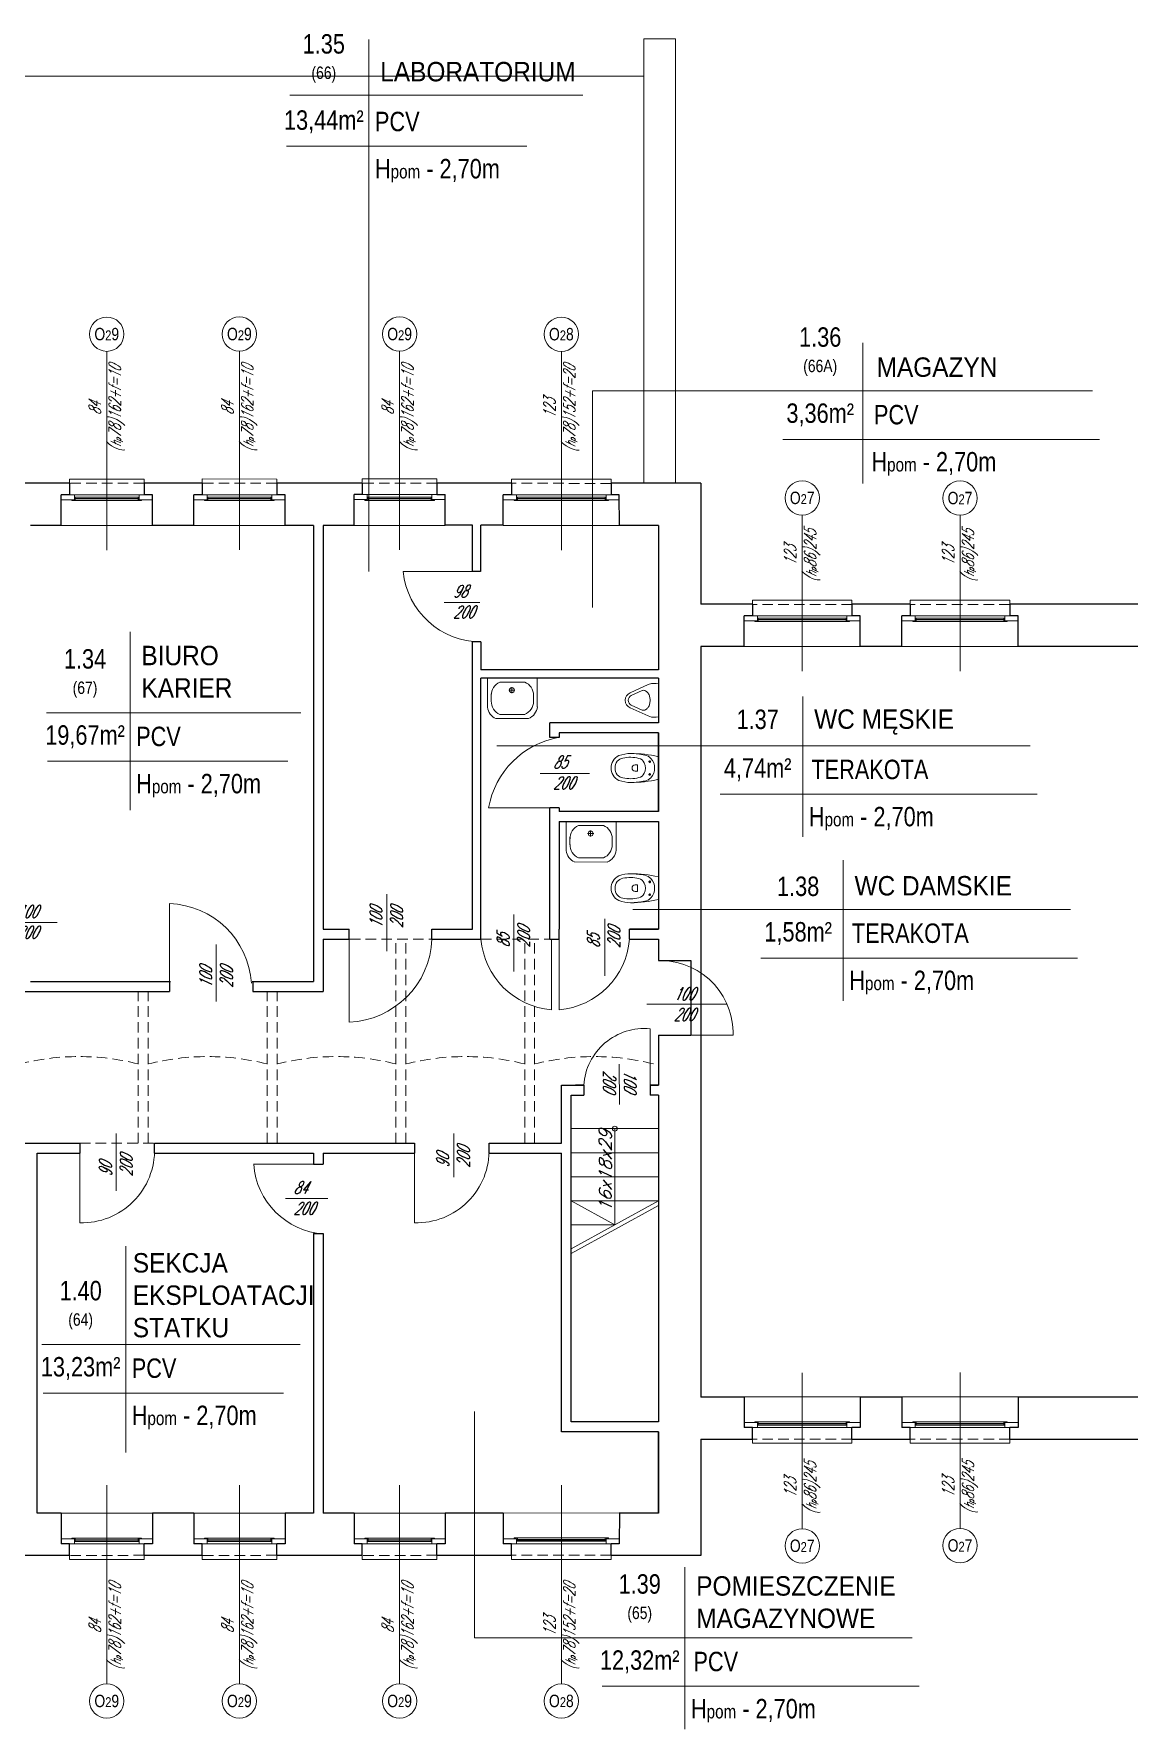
# Model space of a CAD drawing. Header units: millimetres. Extents: x -18485 to 40303, y -22087 to 35064.
# Drawn here: x 4818 to 6139, y 17689 to 19733 of the extents above; entities that cross this region are included whole.
import ezdxf

# ---------------------------------------------------------------- set-up
doc = ezdxf.new("R2010")
doc.units = ezdxf.units.MM
doc.linetypes.add('DASHED', pattern=[19.05, 12.7, -6.35])
for name, color, linetype, lineweight in [('01 parter - ściany', 2, 'Continuous', 25), ('03-01_okna', 5, 'Continuous', 15), ('03_drzwi', 1, 'Continuous', 0), ('04-1_widok', 251, 'Continuous', 5), ('04-2_nad', 251, 'DASHED', 5), ('05-03_opis', 10, 'Continuous', 5), ('07_wyposażenie', 253, 'Continuous', 5), ('inw03-02_schody', 6, 'Continuous', 5)]:
    doc.layers.add(name, color=color, linetype=linetype, lineweight=lineweight)
doc.layers.add('powierzchnia korytarzy', color=94, linetype='Continuous')
doc.layers.get('powierzchnia korytarzy').off()
doc.styles.add('ariel', font='arial.ttf', dxfattribs={"width": 0.8})
doc.styles.add('ariel_wym', font='simplex.shx', dxfattribs={"width": 0.65, "oblique": 25})

# ---------------------------------------------------------------- blocks, each defined once
blk = doc.blocks.new('pisuar')
at = {"layer": '07_wyposażenie', "ltscale": 2}
for p, q in [((-0.4, -2.7), (0, 0)), ((0, 0), (40, 0)), ((40.4, -3.1), (40, 0)), ((-0.2, -8.5), (-0.4, -2.7)), ((1.1, -12.4), (-0.2, -8.5)), ((10.9, -34.1), (1.1, -12.4)), ((14.1, -32.7), (8.3, -19.7)), ((31.7, -19.7), (25.9, -32.7)), ((38.9, -12.4), (29.1, -34.1)), ((40.2, -8.5), (38.9, -12.4)), ((38.9, -12.4), (40.2, -8.5)), ((40.2, -8.5), (40.4, -2.7))]:
    blk.add_line(p, q, dxfattribs=at)
for centre, radius, start, end in [((13.4, -18), 5.45, 148.1465, 180), ((13.4, -18), 5.45, 180, 203.6096), ((16.6, -20), 9.14, 123.6901, 148.1465), ((18.6, -23), 12.9, 105.4371, 123.6901), ((20, -27.9), 17.9, 90, 105.4371), ((20, -27.9), 17.9, 74.5629, 90), ((21.4, -23), 12.9, 56.3099, 74.5629), ((23.4, -20), 9.14, 31.8535, 56.3099), ((26.6, -18), 5.45, 0, 31.8535), ((26.6, -18), 5.45, 341.6064, 0), ((20, -30), 10, 204.2952, 270), ((20, -30), 6.45, 204.2952, 270), ((20, -30), 6.45, 270, 335.7048), ((20, -30), 10, 270, 335.7048)]:
    blk.add_arc(centre, radius, start, end, dxfattribs=at)

msp = doc.modelspace()

# ---------------------------------------------------------------- linework, layer by layer
at = {"layer": '01 parter - ściany'}
for p, q in [((4861.2, 19191.5), (4774.2, 19191.5)), ((4851.2, 19140.4), (4851.2, 19177.5)), ((4861.2, 19177.5), (4851.2, 19177.5)), ((4861.2, 19191.5), (4861.2, 19177.5)), ((5021.1, 19191.5), (4951.2, 19191.5)), ((4951.2, 19191.5), (4951.2, 19177.5)), ((4961.2, 19177.5), (4951.2, 19177.5)), ((4961.2, 19140.5), (4961.2, 19177.5)), ((4961.2, 19140.5), (4961.2, 19177.5)), ((5011.1, 19140.4), (5011.1, 19177.5)), ((5021.1, 19177.5), (5011.1, 19177.5)), ((5021.1, 19191.5), (5021.1, 19177.5)), ((5214.2, 19191.5), (5111.1, 19191.5)), ((5111.1, 19191.5), (5111.1, 19177.5)), ((5121.1, 19177.5), (5111.1, 19177.5)), ((5121.1, 19140.5), (5121.1, 19177.5)), ((5121.1, 19140.5), (5121.1, 19177.5)), ((5204.3, 19140.5), (5204.3, 19177.6)), ((5214.2, 19177.6), (5204.3, 19177.6)), ((5214.2, 19191.5), (5214.2, 19177.6)), ((5394.2, 19191.5), (5304.2, 19191.5)), ((5304.2, 19191.5), (5304.2, 19177.5)), ((5314.2, 19177.5), (5304.2, 19177.5)), ((5314.3, 19140.5), (5314.2, 19177.5)), ((5314.3, 19140.5), (5314.2, 19177.5)), ((5384.3, 19140.4), (5384.3, 19177.4)), ((5394.2, 19177.4), (5384.3, 19177.4)), ((5394.2, 19191.5), (5394.2, 19177.4)), ((5622.3, 19191.5), (5514.2, 19191.5)), ((5514.2, 19191.5), (5514.2, 19177.4)), ((5524.2, 19177.4), (5514.2, 19177.4)), ((5524.3, 19140.4), (5524.2, 19177.4)), ((5524.3, 19140.4), (5524.2, 19177.4)), ((5622.3, 19191.5), (5622.3, 19045.5)), ((4851.2, 19140.5), (4814.3, 19140.5)), ((5011.1, 19140.5), (4961.2, 19140.5)), ((5155.3, 19140.5), (5121.1, 19140.5)), ((5155.3, 19140.5), (5155.3, 18590.5)), ((5204.3, 19140.5), (5167.3, 19140.5)), ((5167.3, 19140.5), (5167.3, 18653.5)), ((5347.3, 19140.7), (5314.3, 19140.7)), ((5347.3, 19085.1), (5347.3, 19140.7)), ((5357.3, 19085.1), (5357.3, 19140.7)), ((5384.3, 19140.7), (5357.3, 19140.7)), ((5571.3, 19140.5), (5524.3, 19140.5)), ((5571.3, 19140.5), (5571.3, 18994.5)), ((5571.3, 19140.5), (5571.3, 18966.5)), ((5356.9, 19085.1), (5347.3, 19085.1)), ((5684.6, 19045.5), (5622.3, 19045.5)), ((5674.7, 18994.5), (5674.7, 19031.5)), ((5684.6, 19031.5), (5674.7, 19031.5)), ((5684.6, 19045.5), (5684.6, 19031.5)), ((5874.9, 19045.5), (5804.7, 19045.5)), ((5804.7, 19045.5), (5804.7, 19031.5)), ((5814.6, 19031.5), (5804.7, 19031.5)), ((5814.7, 18994.5), (5814.7, 19031.5)), ((5865, 18994.5), (5865, 19031.5)), ((5874.9, 19031.5), (5865, 19031.5)), ((5874.9, 19045.5), (5874.9, 19031.5)), ((6218.6, 19045.5), (5995, 19045.5)), ((5995, 19045.5), (5995, 19031.5)), ((6004.9, 19031.5), (5995, 19031.5)), ((6005, 18994.5), (6005, 19031.5)), ((5347.3, 18653.5), (5347.3, 19000.1)), ((5357.2, 19000.1), (5347.3, 19000.1)), ((5357.2, 19000.1), (5357.2, 18966.5)), ((5571.3, 18994.5), (5571.3, 18966.5)), ((5674.7, 18994.5), (5622.3, 18994.5)), ((5622.3, 18994.5), (5622.3, 18615.7)), ((5865, 18994.5), (5814.7, 18994.5)), ((6208.7, 18994.5), (6005, 18994.5)), ((5571.3, 18966.5), (5357.2, 18966.5)), ((5571.3, 18956.5), (5357.3, 18956.5)), ((5357.3, 18653.5), (5357.3, 18956.5)), ((5571.3, 18956.5), (5571.3, 18902.5)), ((5571.3, 18956.5), (5571.3, 18940.5)), ((5357.3, 18653.5), (5357.3, 18930.5)), ((5571.3, 18940.5), (5571.3, 18930.5)), ((5440.3, 18884.9), (5440.3, 18902.5)), ((5571.3, 18902.5), (5440.3, 18902.5)), ((5451.5, 18890.5), (5451.5, 18884.9)), ((5571.3, 18890.5), (5451.5, 18890.5)), ((5571.3, 18890.5), (5571.3, 18795.5)), ((5571.3, 18795.5), (5571.3, 18890.5)), ((5451.5, 18884.9), (5440.3, 18884.9)), ((5440.3, 18653.5), (5440.3, 18799.9)), ((5451.5, 18799.9), (5440.3, 18799.9)), ((5451.5, 18799.9), (5451.5, 18795.5)), ((5571.3, 18795.5), (5451.5, 18795.5)), ((5451.5, 18783.5), (5571.3, 18783.5)), ((5451.5, 18783.5), (5451.5, 18653.5)), ((5571.3, 18783.5), (5571.3, 18653.5)), ((5167.3, 18653.5), (5198.3, 18653.5)), ((5198.3, 18641.5), (5198.3, 18653.5)), ((5298.3, 18641.5), (5298.3, 18653.5)), ((5298.3, 18653.5), (5347.3, 18653.5)), ((5357.3, 18641.5), (5357.3, 18653.5)), ((5440.3, 18641.5), (5440.3, 18653.5)), ((5451.5, 18641.5), (5451.5, 18653.5)), ((5536.5, 18641.5), (5536.5, 18653.5)), ((5536.5, 18653.5), (5571.3, 18653.5)), ((5571.3, 18653.5), (5536.5, 18653.5)), ((5167.3, 18641.5), (5167.3, 18578.5)), ((5167.3, 18641.5), (5198.3, 18641.5)), ((5298.3, 18641.5), (5357.3, 18641.5)), ((5440.3, 18641.5), (5451.5, 18641.5)), ((5536.5, 18641.5), (5571.3, 18641.5)), ((5571.3, 18641.5), (5571.3, 18615.7)), ((5571.3, 18615.7), (5610.3, 18615.7)), ((5610.3, 18615.7), (5610.3, 18525.7)), ((5622.3, 18615.7), (5622.3, 18525.7)), ((4814.3, 18590.5), (4983.2, 18590.5)), ((4981.7, 18590.5), (4981.7, 18578.5)), ((5081.7, 18590.5), (5155.3, 18590.5)), ((5082.4, 18590.6), (5082.4, 18578.5)), ((4718.1, 18578.5), (4981.7, 18578.5)), ((5082.4, 18578.5), (5167.3, 18578.5)), ((5571.3, 18525.7), (5571.3, 18465.5)), ((5571.3, 18525.7), (5610.3, 18525.7)), ((5622.3, 18525.7), (5622.3, 18089.5)), ((5454.3, 18395.5), (5454.3, 18465.5)), ((5454.3, 18465.5), (5481.3, 18465.5)), ((5481.3, 18465.5), (5471.3, 18465.5)), ((5481.3, 18465.5), (5481.3, 18453.5)), ((5561.3, 18465.5), (5571.3, 18465.5)), ((5571.3, 18465.5), (5561.3, 18465.5)), ((5561.3, 18465.5), (5561.3, 18453.5)), ((5466.3, 18059.5), (5466.3, 18453.5)), ((5466.3, 18453.5), (5481.3, 18453.5)), ((5571.3, 18453.5), (5561.3, 18453.5)), ((5571.3, 18453.5), (5571.3, 18059.5)), ((4635.8, 18395.5), (4873.7, 18395.5)), ((4822.3, 18383.5), (4873.7, 18383.5)), ((4822.3, 17949.5), (4822.3, 18383.5)), ((4873.7, 18395.5), (4873.7, 18383.5)), ((4963.7, 18395.5), (5277.3, 18395.5)), ((4963.7, 18383.5), (4963.7, 18395.5)), ((4963.7, 18383.5), (5155.3, 18383.5)), ((5155.3, 18383.5), (5155.3, 18370.1)), ((5167.3, 18383.5), (5277.3, 18383.5)), ((5167.3, 18383.5), (5167.3, 18370.1)), ((5277.3, 18395.5), (5277.3, 18383.5)), ((5367.3, 18395.5), (5454.3, 18395.5)), ((5367.3, 18383.5), (5367.3, 18395.5)), ((5367.3, 18383.5), (5454.3, 18383.5)), ((5454.3, 18047.5), (5454.3, 18383.5)), ((5155.3, 18370.1), (5167.3, 18370.1)), ((5155.3, 18286.7), (5155.3, 17949.5)), ((5155.3, 18286.7), (5167.3, 18286.7)), ((5167.3, 18286.7), (5167.3, 17949.5)), ((5571.3, 18123.1), (5571.3, 18094.1)), ((5674.7, 18089.5), (5622.3, 18089.5)), ((5674.7, 18089.5), (5674.7, 18052.6)), ((5865, 18089.5), (5814.7, 18089.5)), ((5814.7, 18089.5), (5814.7, 18052.6)), ((5865, 18089.5), (5865, 18052.6)), ((6005, 18089.6), (6005, 18052.6)), ((6208.7, 18089.5), (6005, 18089.5)), ((5571.3, 18059.5), (5466.3, 18059.5)), ((5684.6, 18052.6), (5674.7, 18052.6)), ((5684.6, 18038.5), (5684.6, 18052.6)), ((5804.7, 18038.5), (5804.7, 18052.6)), ((5814.6, 18052.6), (5804.7, 18052.6)), ((5874.9, 18052.6), (5865, 18052.6)), ((5874.9, 18038.5), (5874.9, 18052.6)), ((5995, 18038.5), (5995, 18052.6)), ((6004.9, 18052.6), (5995, 18052.6)), ((5571.3, 18047.5), (5454.3, 18047.5)), ((5571.3, 18047.5), (5571.3, 17949.5)), ((5571.3, 17949.5), (5571.3, 18047.5)), ((5622.3, 18038.5), (5684.6, 18038.5)), ((5622.3, 18038.5), (5622.3, 17898.5)), ((5804.7, 18038.5), (5874.9, 18038.5)), ((5995, 18038.5), (6218.6, 18038.5)), ((4851.2, 17949.5), (4822.3, 17949.5)), ((4851.2, 17949.5), (4851.2, 17912.4)), ((5011.1, 17949.5), (4961.2, 17949.5)), ((4961.2, 17949.5), (4961.2, 17912.5)), ((4961.2, 17949.5), (4961.2, 17912.5)), ((5011.1, 17949.5), (5011.1, 17912.4)), ((5155.3, 17949.5), (5121.1, 17949.5)), ((5121.1, 17949.5), (5121.1, 17912.5)), ((5121.1, 17949.5), (5121.1, 17912.5)), ((5204.3, 17949.5), (5167.3, 17949.5)), ((5204.3, 17949.5), (5204.3, 17912.4)), ((5384.3, 17949.4), (5314.3, 17949.5)), ((5314.3, 17949.4), (5314.2, 17912.4)), ((5314.3, 17949.4), (5314.2, 17912.4)), ((5384.3, 17949.5), (5384.3, 17912.5)), ((5524.3, 17949.5), (5524.2, 17912.5)), ((5524.3, 17949.5), (5524.2, 17912.5)), ((5571.3, 17949.5), (5524.3, 17949.5)), ((4861.2, 17912.4), (4851.2, 17912.4)), ((4861.2, 17898.4), (4861.2, 17912.4)), ((4951.2, 17898.4), (4951.2, 17912.5)), ((4961.2, 17912.4), (4951.2, 17912.4)), ((5021.1, 17912.4), (5011.1, 17912.4)), ((5021.1, 17898.4), (5021.1, 17912.4)), ((5111.1, 17898.4), (5111.1, 17912.5)), ((5121.1, 17912.4), (5111.1, 17912.4)), ((5214.2, 17912.4), (5204.3, 17912.4)), ((5214.2, 17898.5), (5214.2, 17912.4)), ((5304.2, 17898.4), (5304.2, 17912.4)), ((5314.2, 17912.4), (5304.2, 17912.4)), ((5394.2, 17912.5), (5384.3, 17912.5)), ((5394.2, 17898.5), (5394.2, 17912.5)), ((5514.2, 17898.5), (5514.2, 17912.5)), ((5524.2, 17912.5), (5514.2, 17912.5)), ((4861.2, 17898.4), (4774.2, 17898.4)), ((5021.1, 17898.4), (4951.2, 17898.4)), ((5214.2, 17898.5), (5111.1, 17898.5)), ((5394.2, 17898.5), (5304.2, 17898.5)), ((5622.3, 17898.5), (5514.2, 17898.5))]:
    msp.add_line(p, q, dxfattribs=at)
at = {"layer": '03-01_okna', "linetype": 'Continuous', "lineweight": 0}
for p, q in [((4861.2, 19191.4), (4861.2, 19196.4)), ((4951.2, 19196.4), (4861.2, 19196.4)), ((4951.2, 19191.4), (4951.2, 19196.4)), ((5021.1, 19191.5), (5021.1, 19196.5)), ((5111.1, 19196.3), (5021.1, 19196.5)), ((5111.1, 19191.3), (5111.1, 19196.3)), ((5214.2, 19191.5), (5214.2, 19196.5)), ((5304.3, 19196.5), (5214.2, 19196.5)), ((5304.3, 19191.5), (5304.3, 19196.5)), ((5394.2, 19191.3), (5394.2, 19196.3)), ((5514.3, 19196.2), (5394.2, 19196.3)), ((5514.3, 19191.2), (5514.3, 19196.2)), ((4867.2, 19177.5), (4945.2, 19177.5)), ((4945.2, 19174.5), (4867.2, 19174.5)), ((4868.2, 19170.5), (4868.2, 19174.5)), ((4944.2, 19170.5), (4944.2, 19174.5)), ((5027.1, 19177.5), (5105.1, 19177.5)), ((5105.1, 19174.5), (5027.1, 19174.5)), ((5028.1, 19170.5), (5028.1, 19174.5)), ((5104.1, 19170.5), (5104.1, 19174.5)), ((5220.3, 19177.6), (5298.2, 19177.6)), ((5298.2, 19174.6), (5220.3, 19174.6)), ((5221.3, 19170.6), (5221.3, 19174.6)), ((5297.2, 19170.6), (5297.2, 19174.6)), ((5400.3, 19177.4), (5508.2, 19177.4)), ((5508.2, 19174.4), (5400.3, 19174.4)), ((5401.3, 19170.4), (5401.3, 19174.4)), ((5507.2, 19170.4), (5507.2, 19174.4)), ((4944.2, 19173), (4868.2, 19173)), ((4944.2, 19172.5), (4868.2, 19172.5)), ((5104.1, 19173), (5028.1, 19173)), ((5104.1, 19172.5), (5028.1, 19172.5)), ((5297.2, 19173.1), (5221.3, 19173.1)), ((5297.2, 19172.6), (5221.3, 19172.6)), ((5507.2, 19172.9), (5401.3, 19172.9)), ((5507.2, 19172.4), (5401.3, 19172.4)), ((5684.6, 19045.3), (5684.6, 19050.3)), ((5804.7, 19050.3), (5684.6, 19050.3)), ((5690.7, 19031.5), (5798.7, 19031.5)), ((5804.7, 19045.3), (5804.7, 19050.3)), ((5874.9, 19045.3), (5874.9, 19050.3)), ((5995, 19050.3), (5874.9, 19050.3)), ((5881, 19031.5), (5989, 19031.5)), ((5995, 19045.3), (5995, 19050.3)), ((5798.7, 19028.5), (5690.7, 19028.5)), ((5691.7, 19024.5), (5691.7, 19028.5)), ((5797.7, 19027), (5691.7, 19027)), ((5797.7, 19026.5), (5691.7, 19026.5)), ((5797.7, 19024.5), (5797.7, 19028.5)), ((5989, 19028.5), (5881, 19028.5)), ((5882, 19024.5), (5882, 19028.5)), ((5988, 19027), (5882, 19027)), ((5988, 19026.5), (5882, 19026.5)), ((5988, 19024.5), (5988, 19028.5)), ((5798.7, 18055.6), (5690.7, 18055.6)), ((5690.7, 18052.6), (5798.7, 18052.6)), ((5691.7, 18059.6), (5691.7, 18055.6)), ((5797.7, 18057.6), (5691.7, 18057.6)), ((5797.7, 18057.1), (5691.7, 18057.1)), ((5797.7, 18059.6), (5797.7, 18055.6)), ((5989, 18055.6), (5881, 18055.6)), ((5881, 18052.6), (5989, 18052.6)), ((5882, 18059.6), (5882, 18055.6)), ((5988, 18057.6), (5882, 18057.6)), ((5988, 18057.1), (5882, 18057.1)), ((5988, 18059.6), (5988, 18055.6)), ((5684.6, 18038.7), (5684.6, 18033.7)), ((5804.7, 18033.7), (5684.6, 18033.7)), ((5804.7, 18038.7), (5804.7, 18033.7)), ((5874.9, 18038.7), (5874.9, 18033.7)), ((5995, 18033.7), (5874.9, 18033.7)), ((5995, 18038.7), (5995, 18033.7)), ((4945.2, 17915.4), (4867.2, 17915.4)), ((4867.2, 17912.4), (4945.2, 17912.4)), ((4868.2, 17919.4), (4868.2, 17915.4)), ((4944.2, 17917.4), (4868.2, 17917.4)), ((4944.2, 17916.9), (4868.2, 17916.9)), ((4944.2, 17919.4), (4944.2, 17915.4)), ((5105.1, 17915.4), (5027.1, 17915.4)), ((5027.1, 17912.4), (5105.1, 17912.4)), ((5028.1, 17919.4), (5028.1, 17915.4)), ((5104.1, 17917.4), (5028.1, 17917.4)), ((5104.1, 17916.9), (5028.1, 17916.9)), ((5104.1, 17919.4), (5104.1, 17915.4)), ((5298.2, 17915.4), (5220.3, 17915.4)), ((5220.3, 17912.4), (5298.2, 17912.4)), ((5221.3, 17919.4), (5221.3, 17915.4)), ((5297.2, 17917.4), (5221.3, 17917.4)), ((5297.2, 17916.9), (5221.3, 17916.9)), ((5297.2, 17919.4), (5297.2, 17915.4)), ((5508.2, 17915.5), (5400.3, 17915.5)), ((5400.3, 17912.5), (5508.2, 17912.5)), ((5401.3, 17919.5), (5401.3, 17915.5)), ((5507.2, 17917.5), (5401.3, 17917.5)), ((5507.2, 17917), (5401.3, 17917)), ((5507.2, 17919.5), (5507.2, 17915.5)), ((4861.2, 17898.5), (4861.2, 17893.5)), ((4951.2, 17893.6), (4861.2, 17893.5)), ((4951.2, 17898.6), (4951.2, 17893.6)), ((5021.1, 17898.5), (5021.1, 17893.5)), ((5111.1, 17893.6), (5021.1, 17893.5)), ((5111.1, 17898.6), (5111.1, 17893.6)), ((5214.2, 17898.5), (5214.2, 17893.5)), ((5304.3, 17893.6), (5214.2, 17893.5)), ((5304.3, 17898.6), (5304.3, 17893.6)), ((5394.2, 17898.6), (5394.2, 17893.6)), ((5514.3, 17893.7), (5394.2, 17893.6)), ((5514.3, 17898.7), (5514.3, 17893.7))]:
    msp.add_line(p, q, dxfattribs=at)
at = {"layer": '03-01_okna', "linetype": 'DASHED'}
for p, q in [((4951.2, 19191.4), (4861.2, 19191.4)), ((5111.1, 19191.3), (5021.1, 19191.5)), ((5304.3, 19191.5), (5214.2, 19191.5)), ((5514.3, 19191.2), (5394.2, 19191.3)), ((5804.7, 19045.3), (5684.6, 19045.3)), ((5995, 19045.3), (5874.9, 19045.3)), ((5804.7, 18038.7), (5684.6, 18038.7)), ((5995, 18038.7), (5874.9, 18038.7)), ((4951.2, 17898.6), (4861.2, 17898.5)), ((5111.1, 17898.6), (5021.1, 17898.5)), ((5304.3, 17898.6), (5214.2, 17898.5)), ((5514.3, 17898.7), (5394.2, 17898.6))]:
    msp.add_line(p, q, dxfattribs=at)
at = {"layer": '03-01_okna', "linetype": 'Continuous', "lineweight": 0}
for points in [[(4851.2, 19171.5), (4867.2, 19171.5), (4867.2, 19177.5), (4851.2, 19177.5)], [(4945.2, 19171.5), (4961.2, 19171.5), (4961.2, 19177.5), (4945.2, 19177.5)], [(5011.1, 19171.5), (5027.1, 19171.5), (5027.1, 19177.5), (5011.1, 19177.5)], [(5105.1, 19171.5), (5121.1, 19171.5), (5121.1, 19177.5), (5105.1, 19177.5)], [(5204.3, 19171.6), (5220.3, 19171.6), (5220.3, 19177.6), (5204.3, 19177.6)], [(5298.2, 19171.6), (5314.2, 19171.6), (5314.2, 19177.6), (5298.2, 19177.6)], [(5384.3, 19171.4), (5400.3, 19171.4), (5400.3, 19177.4), (5384.3, 19177.4)], [(5508.2, 19171.4), (5524.2, 19171.4), (5524.2, 19177.4), (5508.2, 19177.4)], [(5674.7, 19025.5), (5690.7, 19025.5), (5690.7, 19031.5), (5674.7, 19031.5)], [(5798.7, 19025.5), (5814.7, 19025.5), (5814.7, 19031.5), (5798.7, 19031.5)], [(5865, 19025.5), (5881, 19025.5), (5881, 19031.5), (5865, 19031.5)], [(5989, 19025.5), (6005, 19025.5), (6005, 19031.5), (5989, 19031.5)], [(5674.7, 18058.6), (5690.7, 18058.6), (5690.7, 18052.6), (5674.7, 18052.6)], [(5798.7, 18058.6), (5814.7, 18058.6), (5814.7, 18052.6), (5798.7, 18052.6)], [(5865, 18058.6), (5881, 18058.6), (5881, 18052.6), (5865, 18052.6)], [(5989, 18058.6), (6005, 18058.6), (6005, 18052.6), (5989, 18052.6)], [(4851.2, 17918.4), (4867.2, 17918.4), (4867.2, 17912.4), (4851.2, 17912.4)], [(4945.2, 17918.4), (4961.2, 17918.4), (4961.2, 17912.4), (4945.2, 17912.4)], [(5011.1, 17918.4), (5027.1, 17918.4), (5027.1, 17912.4), (5011.1, 17912.4)], [(5105.1, 17918.4), (5121.1, 17918.4), (5121.1, 17912.4), (5105.1, 17912.4)], [(5204.3, 17918.4), (5220.3, 17918.4), (5220.3, 17912.4), (5204.3, 17912.4)], [(5298.2, 17918.4), (5314.2, 17918.4), (5314.2, 17912.4), (5298.2, 17912.4)], [(5384.3, 17918.5), (5400.3, 17918.5), (5400.3, 17912.5), (5384.3, 17912.5)], [(5508.2, 17918.5), (5524.2, 17918.5), (5524.2, 17912.5), (5508.2, 17912.5)]]:
    msp.add_lwpolyline(points, close=True, dxfattribs=at)
for points in [[(4948.2, 19171.5), (4948.2, 19170.5), (4864.2, 19170.5), (4864.2, 19171.5)], [(5108.1, 19171.5), (5108.1, 19170.5), (5024.1, 19170.5), (5024.1, 19171.5)], [(5301.2, 19171.6), (5301.2, 19170.6), (5217.3, 19170.6), (5217.3, 19171.6)], [(5511.2, 19171.4), (5511.2, 19170.4), (5397.3, 19170.4), (5397.3, 19171.4)], [(5801.7, 19025.5), (5801.7, 19024.5), (5687.7, 19024.5), (5687.7, 19025.5)], [(5992, 19025.5), (5992, 19024.5), (5878, 19024.5), (5878, 19025.5)], [(5801.7, 18058.6), (5801.7, 18059.6), (5687.7, 18059.6), (5687.7, 18058.6)], [(5992, 18058.6), (5992, 18059.6), (5878, 18059.6), (5878, 18058.6)], [(4948.2, 17918.4), (4948.2, 17919.4), (4864.2, 17919.4), (4864.2, 17918.4)], [(5108.1, 17918.4), (5108.1, 17919.4), (5024.1, 17919.4), (5024.1, 17918.4)], [(5301.2, 17918.4), (5301.2, 17919.4), (5217.3, 17919.4), (5217.3, 17918.4)], [(5511.2, 17918.5), (5511.2, 17919.5), (5397.3, 17919.5), (5397.3, 17918.5)]]:
    msp.add_lwpolyline(points, dxfattribs=at)
at = {"layer": '03_drzwi'}
for p, q in [((5352, 19085.1), (5263.5, 19085.1)), ((5355.9, 19047.6), (5313.1, 19047.6)), ((5488.1, 18841.4), (5428.9, 18841.4)), ((5366.5, 18799.9), (5451.5, 18799.9)), ((4981.7, 18684.5), (4981.7, 18584.5)), ((5244, 18696), (5244, 18627.1)), ((5397.2, 18671.4), (5397.2, 18602.5)), ((5506.9, 18666.2), (5506.9, 18597.4)), ((4846.5, 18661.8), (4785.6, 18661.8)), ((5038, 18635.3), (5038, 18566.4)), ((5198.4, 18541.5), (5198.3, 18641.5)), ((5442.3, 18556.5), (5442.3, 18641.5)), ((5451.5, 18556.5), (5451.5, 18641.5)), ((5654.1, 18563.2), (5557.5, 18563.2)), ((5561.3, 18533.5), (5561.3, 18453.5)), ((5661.3, 18525.7), (5571.3, 18525.7)), ((5524.3, 18442.2), (5524.2, 18490.7)), ((4917.6, 18407.2), (4917.7, 18338.3)), ((5324.5, 18407.2), (5324.5, 18354.6)), ((4873.7, 18299.5), (4873.7, 18389.5)), ((5277.3, 18299.5), (5277.3, 18389.5)), ((5167.3, 18370.1), (5083.3, 18370.1)), ((5172.6, 18328.8), (5121.8, 18328.8))]:
    msp.add_line(p, q, dxfattribs=at)
for centre, radius, start, end in [((5357.6, 19094.6), 94.6, 185.8111, 269.7539), ((5470, 18781.5), 105.1, 100.114, 169.886), ((4978.3, 18582.1), 102.4, 3.5027, 88.0858), ((5194.1, 18645.7), 104.3, 272.3589, 357.6786), ((5449.9, 18649), 92.8, 184.6516, 265.3484), ((5444, 18649), 92.8, 274.6516, 355.3484), ((5573.8, 18528.2), 87.5, 358.3661, 91.6339), ((5554.1, 18460.9), 72.9, 84.3032, 176.4259), ((4876.2, 18387.1), 87.6, 268.4245, 1.5755), ((5279.7, 18387.1), 87.6, 268.4245, 1.5755), ((5174.1, 18376.8), 91, 184.2273, 265.7727)]:
    msp.add_arc(centre, radius, start, end, dxfattribs=at)
at = {"layer": '04-1_widok'}
for p, q in [((5553.8, 19727.4), (5591.8, 19727.4)), ((5553.8, 19191.5), (5553.8, 19727.4)), ((5591.8, 19191.5), (5591.8, 19727.4)), ((2737.9, 19682.3), (5553.8, 19682.3)), ((4851.2, 19140.4), (4961.2, 19140.4)), ((5011.1, 19140.5), (5121.1, 19140.3)), ((5204.2, 19140.5), (5314.2, 19140.5)), ((5384.2, 19140.3), (5524.2, 19140.2)), ((5674.6, 18994.3), (5814.7, 18994.3)), ((5864.9, 18994.3), (6005, 18994.3)), ((5674.6, 18089.7), (5814.7, 18089.7)), ((5864.9, 18089.7), (6005, 18089.7)), ((4851.2, 17949.5), (4961.2, 17949.6)), ((5011.1, 17949.5), (5121.1, 17949.6)), ((5204.2, 17949.5), (5314.2, 17949.6)), ((5384.2, 17949.6), (5524.2, 17949.7))]:
    msp.add_line(p, q, dxfattribs=at)
at = {"layer": '04-2_nad'}
for p, q in [((5199.3, 18641.5), (5298.3, 18641.5)), ((5254.8, 18395.5), (5254.8, 18641.5)), ((5266.8, 18395.5), (5266.8, 18641.5)), ((5357.3, 18641.5), (5440.3, 18641.5)), ((5410.1, 18395.5), (5410.1, 18641.5)), ((5422.1, 18395.5), (5422.1, 18641.5)), ((4944.2, 18395.5), (4944.2, 18578.5)), ((4956.2, 18395.5), (4956.2, 18578.5)), ((5099.5, 18395.5), (5099.5, 18578.5)), ((5111.5, 18395.5), (5111.5, 18578.5)), ((4873.7, 18395.5), (4963.7, 18395.5))]:
    msp.add_line(p, q, dxfattribs=at)
for centre in [(4872.6, 18206.6), (5027.8, 18206.6), (5183.1, 18206.6), (5338.4, 18206.6), (5493.7, 18206.6)]:
    msp.add_arc(centre, 293.4, 75.8661, 104.1339, dxfattribs=at)
at = {"layer": '05-03_opis'}
for p, q in [((5222.3, 19726.4), (5222.3, 19085)), ((5126.8, 19659.3), (5480.3, 19659.3)), ((5122.8, 19597.7), (5412.5, 19597.7)), ((5817.7, 19360.5), (5817.7, 19190.9)), ((5491.8, 19302.6), (6094.8, 19302.6)), ((5491.8, 19302.6), (5491.8, 19041.6)), ((5721.3, 19244.2), (6103.3, 19244.2)), ((4934.4, 19012.3), (4934.4, 18797.3)), ((5745.5, 18934.3), (5745.5, 18764.8)), ((4833.4, 18914.5), (5140.3, 18914.5)), ((5376.5, 18874.7), (6019.4, 18874.7)), ((4834.9, 18856.2), (5124.6, 18856.2)), ((5645.9, 18816.4), (6027.9, 18816.4)), ((5794.2, 18736.8), (5794.2, 18567.2)), ((5540.6, 18677.2), (6068.2, 18677.2)), ((5694.7, 18618.8), (6076.7, 18618.8)), ((4929.1, 18271.4), (4929.1, 18022.6)), ((4828.1, 18152.7), (5139.5, 18152.7)), ((4829.6, 18094.3), (5119.3, 18094.3)), ((5349.6, 18072.1), (5349.6, 17799)), ((5603.3, 17884.3), (5603.3, 17689.1)), ((5349.6, 17799), (5877.2, 17799)), ((5503.7, 17740.7), (5885.7, 17740.7))]:
    msp.add_line(p, q, dxfattribs=at)
at = {"layer": '05-03_opis', "lineweight": 0}
for p, q in [((4906.2, 19110.8), (4906.2, 19350.4)), ((5066.1, 19110.9), (5066.1, 19350.5)), ((5259.3, 19110.9), (5259.3, 19350.5)), ((5454.3, 19110.6), (5454.3, 19350.3)), ((5744.7, 18964.9), (5744.7, 19152.9)), ((5935, 18964.7), (5935, 19152.7)), ((5744.7, 18118.7), (5744.7, 17930.6)), ((5935, 18119.1), (5935, 17931.1)), ((4906.2, 17983.2), (4906.2, 17743.6)), ((5066.1, 17983.2), (5066.1, 17743.6)), ((5259.3, 17983.2), (5259.3, 17743.6)), ((5454.3, 17983.2), (5454.3, 17743.6))]:
    msp.add_line(p, q, dxfattribs=at)
for centre in [(4906.2, 19371.1), (5066.1, 19371.2), (5259.3, 19371.2), (5454.3, 19371), (5744.7, 19173.6), (5935, 19173.4), (5744.7, 17910), (5935, 17910.4), (4906.2, 17722.9), (5066.1, 17722.9), (5259.3, 17722.9), (5454.3, 17722.9)]:
    msp.add_circle(centre, 20.7, dxfattribs=at)
at = {"layer": '07_wyposażenie', "ltscale": 2}
for p, q in [((5365.3, 18920.8), (5365.2, 18956.3)), ((5425.2, 18956.4), (5365.3, 18956.5)), ((5380, 18951.6), (5410.1, 18951.6)), ((5425.2, 18956.4), (5425.2, 18921.5)), ((5369.8, 18928.1), (5369.8, 18937.6)), ((5390.9, 18941.8), (5398.4, 18941.8)), ((5394.7, 18945.6), (5394.7, 18938.1)), ((5420.7, 18928.1), (5420.7, 18937.6)), ((5380, 18912.6), (5410.1, 18912.6)), ((5414.7, 18907.6), (5375.3, 18907.6)), ((5559.4, 18855.7), (5562.3, 18855.7)), ((5560.9, 18857.2), (5560.9, 18854.3)), ((5571.4, 18861.6), (5571.3, 18834.4)), ((5559.4, 18840.2), (5562.3, 18840.2)), ((5560.8, 18838.8), (5560.8, 18841.7)), ((5520.1, 18783.5), (5460.2, 18783.6)), ((5460.2, 18747.9), (5460.2, 18783.3)), ((5474.9, 18778.6), (5505, 18778.6)), ((5485.9, 18768.9), (5493.4, 18768.9)), ((5489.6, 18772.7), (5489.6, 18765.2)), ((5520.2, 18783.5), (5520.2, 18748.6)), ((5464.7, 18755.2), (5464.7, 18764.7)), ((5515.6, 18755.2), (5515.6, 18764.7)), ((5509.6, 18734.7), (5470.2, 18734.6)), ((5475, 18739.6), (5505, 18739.7)), ((5559.4, 18710.7), (5562.3, 18710.7)), ((5560.9, 18712.2), (5560.9, 18709.3)), ((5571.4, 18716.6), (5571.3, 18689.4)), ((5559.4, 18695.2), (5562.3, 18695.2)), ((5560.8, 18693.8), (5560.8, 18696.7))]:
    msp.add_line(p, q, dxfattribs=at)
for points in [[(5523.8, 18862.9, -0.091012), (5537.9, 18865.5, -0.04468), (5555.1, 18863.6, -0.150678), (5562.3, 18859.6, -0.380316), (5562.3, 18836.3, -0.150678), (5555, 18832.3, -0.04468), (5537.9, 18830.5, -0.091012), (5523.8, 18833.1, -0.171854), (5516.6, 18839.4, -0.258868), (5516.6, 18856.5, -0.171854)], [(5554.3, 18841.6, -0.228329), (5547.7, 18836.4, -0.112012), (5528.3, 18836, -0.161795), (5521.6, 18839.9, -0.320353), (5521.6, 18856.1, -0.161795), (5528.3, 18860, -0.112012), (5547.7, 18859.6, -0.228329), (5554.3, 18854.3, -0.236897)], [(5523.8, 18717.9, -0.091012), (5537.9, 18720.5, -0.04468), (5555.1, 18718.6, -0.150678), (5562.3, 18714.6, -0.380316), (5562.3, 18691.4, -0.150678), (5555, 18687.3, -0.04468), (5537.9, 18685.5, -0.091012), (5523.8, 18688.1, -0.171854), (5516.6, 18694.5, -0.258868), (5516.6, 18711.5, -0.171854)], [(5554.3, 18696.7, -0.228329), (5547.7, 18691.4, -0.112012), (5528.3, 18691, -0.161795), (5521.6, 18694.9, -0.320353), (5521.6, 18711.1, -0.161795), (5528.3, 18715, -0.112012), (5547.7, 18714.6, -0.228329), (5554.3, 18709.3, -0.236897)]]:
    msp.add_lwpolyline(points, format="xyb", close=True, dxfattribs=at)
for points in [[(5543.4, 18844.1), (5546, 18844.1), (5546, 18851.9), (5543.4, 18851.9, 1), (5543.4, 18844.1, 1)], [(5543.4, 18699.1), (5546, 18699.1), (5546, 18706.9), (5543.4, 18706.9, 1), (5543.4, 18699.1, 1)]]:
    msp.add_lwpolyline(points, format="xyb", dxfattribs=at)
for centre, radius in [((5394.7, 18941.8), 3), ((5560.9, 18855.7), 1), ((5560.8, 18840.2), 1), ((5489.6, 18768.9), 3), ((5560.9, 18710.7), 1), ((5560.8, 18695.2), 1)]:
    msp.add_circle(centre, radius, dxfattribs=at)
for centre, radius, start, end in [((5386.7, 18936), 16.9, 113.3871, 182.094), ((5403.9, 18935.8), 16.9, 359.6663, 68.5578), ((5386.7, 18928.1), 16.9, 177.9566, 246.6635), ((5382, 18923), 16.8, 186.0033, 246.7882), ((5403.8, 18928.3), 16.9, 291.6503, 0.3572), ((5408.5, 18923.3), 16.9, 291.5609, 355.1722), ((5537.8, 18719.8), 145.7, 76.6946, 89.9806), ((5537.9, 18976.2), 145.7, 269.9806, 283.2666), ((5481.7, 18763.1), 16.9, 113.3871, 182.094), ((5498.8, 18762.9), 16.9, 359.6663, 68.5578), ((5476.9, 18750.1), 16.8, 186.0033, 246.7882), ((5481.7, 18755.2), 16.9, 177.9566, 246.6635), ((5498.7, 18755.4), 16.9, 291.6503, 0.3572), ((5503.4, 18750.3), 16.9, 291.5609, 355.1722), ((5537.8, 18574.8), 145.7, 76.6946, 89.9806), ((5537.9, 18831.2), 145.7, 269.9806, 283.2666)]:
    msp.add_arc(centre, radius, start, end, dxfattribs=at)
at = {"layer": 'inw03-02_schody'}
for p, q in [((5481.3, 18465.5), (5454.3, 18465.5)), ((5460.3, 18465.5), (5481.3, 18465.5)), ((5481.3, 18453.5), (5481.3, 18465.5)), ((5481.3, 18453.5), (5466.3, 18453.5)), ((5466.3, 18413.1), (5571.3, 18413.1)), ((5518.8, 18413.1), (5518.8, 18297.1)), ((5466.3, 18384.1), (5571.3, 18384.1)), ((5466.3, 18355.1), (5571.3, 18355.1)), ((5466.3, 18355.1), (5571.3, 18355.1)), ((5466.3, 18326.1), (5571.3, 18326.1)), ((5466.3, 18268.1), (5571.3, 18326.1)), ((5518.8, 18297.1), (5466.3, 18326.1)), ((5466.3, 18262.4), (5571.3, 18320.4)), ((5466.3, 18297.1), (5518.8, 18297.1))]:
    msp.add_line(p, q, dxfattribs=at)
msp.add_circle((5518.8, 18413.1), 3, dxfattribs=at)

# ---------------------------------------------------------------- block references
at = {"layer": 'powierzchnia korytarzy', "rotation": 270}
msp.add_blockref('pisuar', (5571.3, 18949.6), dxfattribs=at)

# ---------------------------------------------------------------- texts
at = {"layer": '03_drzwi', "char_height": 15, "width": 160.59, "attachment_point": 1, "style": 'ariel_wym'}
for s, insert, rotation in [('98\\P200', (5323.9, 19068.6), 359.9915), ('85\\P200', (5444.4, 18862.5), 359.9915), ('100\\P200', (5223.3, 18654.8), 90), ('100\\P200', (4797.5, 18682.4), 359.9915), ('85\\P200', (5376.4, 18631.3), 90), ('85\\P200', (5485.4, 18630.7), 90), ('100\\P200', (5018, 18582.7), 90), ('100\\P200', (5544.9, 18483.4), 270), ('90\\P200', (4897.2, 18355.5), 90), ('90\\P200', (5303.8, 18365.9), 90)]:
    msp.add_mtext(s, dxfattribs=dict(at, insert=insert, rotation=rotation))
for s, insert in [('100\\P200', (5589.7, 18583.2)), ('84\\P200', (5131.3, 18349.4))]:
    msp.add_mtext(s, dxfattribs=dict(at, insert=insert))
at = {"layer": '05-03_opis', "style": 'ariel'}
for s, insert, char_height, width, attachment_point in [('{\\fArial|b0|i0|c238|p34;1.35\\P\\H0.6404x;(66)}', (5167.9, 19703.6), 23.423, 108.913, 5), ('{\\fArial|b0|i0|c238|p34;\\W0.9;LABORATORIUM}', (5235.9, 19687.5), 23.423, 356.637, 4), ('{\\fArial|b0|i0|c238|p34;13,44m²}', (5167.9, 19627.1), 23.423, 108.913, 5), (' PCV', (5222.3, 19627.4), 23.42, 322.789, 4), ('{\\fArial|b0|i0|c238|p34; H\\H0.7x;pom\\H1.429x; - 2,70m}', (5222.3, 19568.2), 23.423, 322.789, 4), ('{\\fArial|b0|i0|c238|p34;1.36\\P\\H0.6404x;(66A)}', (5766.4, 19350.1), 23.423, 108.913, 5), ('{\\fArial|b0|i0|c238|p34;\\W0.9;MAGAZYN}', (5834.4, 19331.2), 23.423, 356.637, 4), ('{\\fArial|b0|i0|c238|p34;3,36m²}', (5766.4, 19273.7), 23.423, 108.913, 5), ('PCV', (5831.2, 19273.9), 23.42, 322.789, 4), ('{\\fArial|b0|i0|c238|p34; H\\H0.7x;pom\\H1.429x; - 2,70m}', (5820.9, 19214.8), 23.423, 322.789, 4), ('{\\fArial|b0|i0|c238|p34;1.34\\P\\H0.6404x;(67)}', (4880, 18962), 23.423, 108.913, 5), ('{\\fArial|b0|i0|c238|p34;\\W0.9;BIURO \\PKARIER}', (4948, 18964.1), 23.423, 356.637, 4), ('{\\fArial|b0|i0|c238|p34;1.37}', (5691, 18906.5), 23.423, 108.913, 5), ('{\\fArial|b0|i0|c238|p34;\\W0.9;WC MĘSKIE}', (5759.1, 18903.4), 23.423, 356.637, 4), ('{\\fArial|b0|i0|c238|p34;19,67m²}', (4880, 18885.6), 23.423, 108.913, 5), (' PCV', (4934.4, 18885.9), 23.42, 322.789, 4), ('{\\fArial|b0|i0|c238|p34;4,74m²}', (5691, 18845.8), 23.423, 108.913, 5), ('TERAKOTA', (5755.8, 18846.1), 23.42, 322.789, 4), ('{\\fArial|b0|i0|c238|p34; H\\H0.7x;pom\\H1.429x; - 2,70m}', (4934.4, 18826.7), 23.423, 322.789, 4), ('{\\fArial|b0|i0|c238|p34; H\\H0.7x;pom\\H1.429x; - 2,70m}', (5745.5, 18786.9), 23.423, 322.789, 4), ('{\\fArial|b0|i0|c238|p34;1.38}', (5739.8, 18705.2), 23.423, 108.913, 5), ('{\\fArial|b0|i0|c238|p34;\\W0.9;WC DAMSKIE}', (5807.8, 18705.8), 23.423, 356.637, 4), ('{\\fArial|b0|i0|c238|p34;1,58m²}', (5739.8, 18648.3), 23.423, 108.913, 5), ('TERAKOTA', (5804.5, 18648.6), 23.42, 322.789, 4), ('{\\fArial|b0|i0|c238|p34; H\\H0.7x;pom\\H1.429x; - 2,70m}', (5794.2, 18589.4), 23.423, 322.789, 4), ('{\\fArial|b0|i0|c238|p34;\\W0.9;SEKCJA \\PEKSPLOATACJI\\PSTATKU}', (4937.6, 18212.1), 23.423, 356.637, 4), ('{\\fArial|b0|i0|c238|p34;1.40\\P\\H0.6404x;(64)}', (4874.7, 18200.2), 23.423, 108.913, 5), ('{\\fArial|b0|i0|c238|p34;13,23m²}', (4874.7, 18123.8), 23.423, 108.913, 5), (' PCV', (4929.1, 18124.1), 23.42, 322.789, 4), ('{\\fArial|b0|i0|c238|p34; H\\H0.7x;pom\\H1.429x; - 2,70m}', (4929.1, 18064.9), 23.423, 322.789, 4), ('{\\fArial|b0|i0|c238|p34;1.39\\P\\H0.6404x;(65)}', (5548.8, 17846.5), 23.423, 108.913, 5), ('{\\fArial|b0|i0|c238|p34;\\W0.9;POMIESZCZENIE MAGAZYNOWE}', (5616.9, 17842), 23.423, 356.637, 4), ('{\\fArial|b0|i0|c238|p34;12,32m²}', (5548.8, 17770.1), 23.423, 108.913, 5), ('PCV', (5613.6, 17770.4), 23.42, 322.789, 4), ('{\\fArial|b0|i0|c238|p34; H\\H0.7x;pom\\H1.429x; - 2,70m}', (5603.3, 17711.2), 23.423, 322.789, 4)]:
    msp.add_mtext(s, dxfattribs=dict(at, insert=insert, char_height=char_height, width=width, attachment_point=attachment_point))
at = {"layer": '05-03_opis', "lineweight": 0, "char_height": 15, "width": 75.194, "attachment_point": 5, "style": 'ariel'}
for s, insert in [('O{\\H0.8x;2}9', (4906.2, 19371.1)), ('O{\\H0.8x;2}9', (5066.1, 19371.2)), ('O{\\H0.8x;2}9', (5259.3, 19371.2)), ('O{\\H0.8x;2}8', (5454.3, 19371)), ('O{\\H0.8x;2}7', (5744.7, 19173.6)), ('O{\\H0.8x;2}7', (5935, 19173.4)), ('O{\\H0.8x;2}7', (5744.7, 17910)), ('O{\\H0.8x;2}7', (5935, 17910.4)), ('O{\\H0.8x;2}9', (4906.2, 17722.9)), ('O{\\H0.8x;2}9', (5066.1, 17722.9)), ('O{\\H0.8x;2}9', (5259.3, 17722.9)), ('O{\\H0.8x;2}8', (5454.3, 17722.9))]:
    msp.add_mtext(s, dxfattribs=dict(at, insert=insert))
at = {"layer": '05-03_opis', "lineweight": 0, "attachment_point": 5, "rotation": 90, "style": 'ariel_wym'}
for s, insert, char_height, width in [('84\\P({\\H0.8333x;h\\H0.6x;p}78)162+f=10', (4906.2, 19281.4), 14.4, 62.661), ('84\\P({\\H0.8333x;h\\H0.6x;p}78)162+f=10', (5066.1, 19281.5), 14.4, 62.661), ('84\\P({\\H0.8333x;h\\H0.6x;p}78)162+f=10', (5259.3, 19281.5), 14.4, 62.661), ('123\\P({\\H0.8333x;h\\H0.6x;p}78)152+f=20', (5454.3, 19281.3), 14.4, 62.661), ('123\\P({\\H0.8333x;h\\H0.6x;p}86)245', (5744.7, 19104), 14.4, 62.661), ('123\\P({\\H0.8333x;h\\H0.6x;p}86)245', (5935, 19103.8), 14.4, 62.661), ('{\\W1;16x18x29}', (5507.2, 18361.6), 15, 55), ('123\\P({\\H0.8333x;h\\H0.6x;p}86)245', (5744.7, 17979.5), 14.4, 62.661), ('123\\P({\\H0.8333x;h\\H0.6x;p}86)245', (5935, 17980), 14.4, 62.661), ('84\\P({\\H0.8333x;h\\H0.6x;p}78)162+f=10', (4906.2, 17812.6), 14.4, 62.661), ('84\\P({\\H0.8333x;h\\H0.6x;p}78)162+f=10', (5066.1, 17812.6), 14.4, 62.661), ('84\\P({\\H0.8333x;h\\H0.6x;p}78)162+f=10', (5259.3, 17812.6), 14.4, 62.661), ('123\\P({\\H0.8333x;h\\H0.6x;p}78)152+f=20', (5454.3, 17812.6), 14.4, 62.661)]:
    msp.add_mtext(s, dxfattribs=dict(at, insert=insert, char_height=char_height, width=width))

doc.saveas('drawing.dxf')
